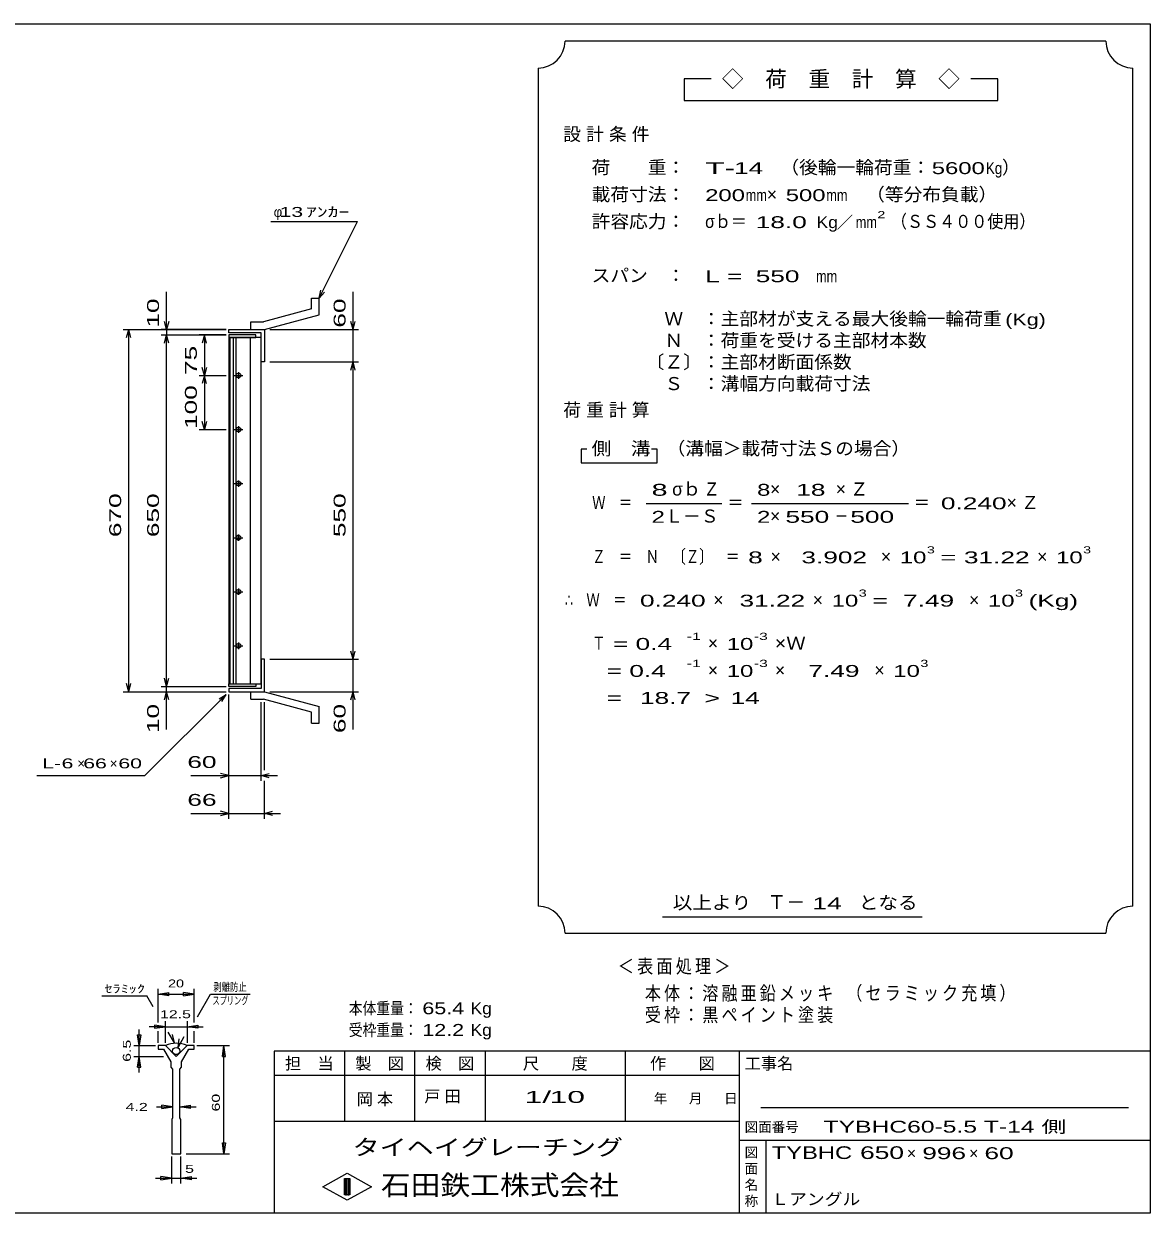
# Model space of a CAD drawing. Units: millimetres, scale not verified. Extents: x -1820 to 1724, y -1285 to 1059.
# Drawn here: x -359 to 1724, y -1141 to 1059 of the extents above; entities that cross this region are included whole.
import ezdxf
from ezdxf.enums import TextEntityAlignment as Align

# ---------------------------------------------------------------- set-up
doc = ezdxf.new("R2010")
doc.units = ezdxf.units.MM
doc.header["$LTSCALE"] = 10
for name, color, linetype, lineweight in [('0_2', 150, 'Continuous', 25), ('16', 3, 'Continuous', 25), ('19', 6, 'Continuous', 25), ('22', 2, 'Continuous', 25), ('32', 4, 'Continuous', 25)]:
    doc.layers.add(name, color=color, linetype=linetype, lineweight=lineweight)
doc.styles.add('ベクトル', font='')
doc.styles.get('ベクトル').set_extended_font_data('ベクトル')

msp = doc.modelspace()

# ---------------------------------------------------------------- linework, layer by layer
at = {"layer": '0_2'}
for p, q in [((-1736, 1059), (1724, 1059)), ((1724, 1059), (1724, -1141)), ((1724, -841), (104, -841)), ((104, -841), (104, -1141)), ((234, -841), (234, -971)), ((364, -971), (364, -841)), ((494, -841), (494, -971)), ((754, -971), (754, -841)), ((964, -841), (964, -1141)), ((964, -886), (104, -886)), ((1684, -946), (1004, -946)), ((104, -971), (964, -971)), ((964, -1006), (1724, -1006)), ((1014, -1141), (1014, -1006)), ((194, -1092), (239, -1067)), ((234, -1077), (244, -1077)), ((234, -1107), (234, -1077)), ((234, -1077), (236, -1077)), ((236, -1077), (236, -1107)), ((238, -1107), (238, -1077)), ((238, -1077), (240, -1077)), ((239, -1067), (284, -1092)), ((240, -1077), (240, -1107)), ((242, -1107), (242, -1077)), ((242, -1077), (244, -1077)), ((244, -1077), (244, -1107)), ((244, -1077), (244, -1107)), ((239, -1117), (194, -1092)), ((284, -1092), (239, -1117)), ((244, -1107), (234, -1107)), ((236, -1107), (238, -1107)), ((240, -1107), (242, -1107)), ((1724, -1141), (-1736, -1141))]:
    msp.add_line(p, q, dxfattribs=at)
at = {"layer": '16'}
for p, q in [((70, 483.5), (20, 483.5)), ((20, 483.5), (20, 479)), ((20, 479), (70, 479)), ((20, 479), (20, -162)), ((80, 479), (20, 479)), ((22, 479), (22, -162)), ((29, -162), (29, 479)), ((33, 479), (33, -162)), ((60, -162), (60, 479)), ((70, 479), (70, 483.5)), ((80, -162), (80, 479)), ((30, 408.5), (46, 408.5)), ((40, 411.5), (36, 411.5)), ((36, 405.5), (40, 405.5)), ((38, 414.5), (38, 402.5)), ((30, 308.5), (46, 308.5)), ((40, 311.5), (36, 311.5)), ((38, 314.5), (38, 302.5)), ((36, 305.5), (40, 305.5)), ((30, 208.5), (46, 208.5)), ((40, 211.5), (36, 211.5)), ((36, 205.5), (40, 205.5)), ((38, 214.5), (38, 202.5)), ((40, 111.5), (36, 111.5)), ((38, 114.5), (38, 102.5)), ((30, 108.5), (46, 108.5)), ((36, 105.5), (40, 105.5)), ((30, 8.5), (46, 8.5)), ((40, 11.5), (36, 11.5)), ((36, 5.5), (40, 5.5)), ((38, 14.5), (38, 2.5)), ((38, -85.5), (38, -97.5)), ((30, -91.5), (46, -91.5)), ((40, -88.5), (36, -88.5)), ((36, -94.5), (40, -94.5)), ((20, -162), (70, -162)), ((20, -166.5), (20, -162)), ((20, -162), (80, -162)), ((70, -166.5), (20, -166.5)), ((70, -162), (70, -166.5))]:
    msp.add_line(p, q, dxfattribs=at)
for centre, radius, start, end in [((36, 408.5), 3, 90, 270), ((38, 408.5), 4, 46.6, 133.4), ((38, 408.5), 4, 226.6, 313.4), ((40, 408.5), 3, 270, 90), ((36, 308.5), 3, 90, 270), ((38, 308.5), 4, 46.6, 133.4), ((40, 308.5), 3, 270, 90), ((38, 308.5), 4, 226.6, 313.4), ((36, 208.5), 3, 90, 270), ((38, 208.5), 4, 46.6, 133.4), ((38, 208.5), 4, 226.6, 313.4), ((40, 208.5), 3, 270, 90), ((36, 108.5), 3, 90, 270), ((38, 108.5), 4, 46.6, 133.4), ((40, 108.5), 3, 270, 90), ((38, 108.5), 4, 226.6, 313.4), ((36, 8.5), 3, 90, 270), ((38, 8.5), 4, 46.6, 133.4), ((38, 8.5), 4, 226.6, 313.4), ((40, 8.5), 3, 270, 90), ((38, -91.5), 4, 46.6, 133.4), ((36, -91.5), 3, 90, 270), ((38, -91.5), 4, 226.6, 313.4), ((40, -91.5), 3, 270, 90)]:
    msp.add_arc(centre, radius, start, end, dxfattribs=at)
at = {"layer": '19'}
for p, q in [((173, 551.5), (187, 551.5)), ((173, 531.5), (173, 551.5)), ((187, 520.5), (187, 551.5)), ((173, 531.5), (84, 507.5)), ((61, 507.5), (84, 507.5)), ((61, 493.5), (61, 507.5)), ((86, 493.5), (187, 520.5)), ((20, 487.5), (20, 493.5)), ((20, 493.5), (85, 493.5)), ((80, 487.5), (20, 487.5)), ((61, 493.5), (86, 493.5)), ((80, 433.5), (80, 487.5)), ((85, 493.5), (86, 492.5)), ((86, 492.5), (86, 433.5)), ((86, 433.5), (80, 433.5)), ((86, -116.5), (80, -116.5)), ((80, -116.5), (80, -170.5)), ((86, -175.5), (86, -116.5)), ((20, -170.5), (20, -176.5)), ((80, -170.5), (20, -170.5)), ((85, -176.5), (86, -175.5)), ((20, -176.5), (85, -176.5)), ((61, -176.5), (86, -176.5)), ((61, -190.5), (61, -176.5)), ((61, -190.5), (84, -190.5)), ((173, -214.5), (84, -190.5)), ((86, -176.5), (187, -203.5)), ((173, -234.5), (173, -214.5)), ((187, -234.5), (187, -203.5)), ((173, -234.5), (187, -234.5))]:
    msp.add_line(p, q, dxfattribs=at)
at = {"layer": '22', "color": 4}
for p, q in [((1642, 1027), (642, 1027)), ((592, 977), (592, -573)), ((1692, -573), (1692, 977)), ((912, 957), (862, 957)), ((862, 957), (862, 917)), ((1442, 957), (1392, 957)), ((1442, 917), (1442, 957)), ((862, 917), (1442, 917)), ((98, 693.5), (258, 693.5)), ((187, 551.5), (258, 693.5)), ((-95, 493.5), (-95, 563.5)), ((187, 551.5), (190, 566.1)), ((187, 551.5), (197, 562.5)), ((250, 493.5), (250, 563.5)), ((-95, 493.5), (-99, 508.5)), ((-91, 508.5), (-95, 493.5)), ((250, 493.5), (246, 508.5)), ((250, 493.5), (254, 508.5)), ((-175, 493.5), (15, 493.5)), ((-169, 478.5), (-165, 493.5)), ((-161, 478.5), (-165, 493.5)), ((-165, -176.5), (-165, 493.5)), ((15, 493.5), (-105, 493.5)), ((-95, 493.5), (-95, 483.5)), ((96, 493.5), (260, 493.5)), ((250, 433.5), (250, 493.5)), ((-105, 483.5), (15, 483.5)), ((-99, 468.5), (-95, 483.5)), ((-91, 468.5), (-95, 483.5)), ((-95, -166.5), (-95, 483.5)), ((15, 483.5), (-35, 483.5)), ((-25, 483.5), (-29, 468.5)), ((-21, 468.5), (-25, 483.5)), ((-25, 483.5), (-25, 408.5)), ((-25, 408.5), (-29, 423.5)), ((-21, 423.5), (-25, 408.5)), ((96, 433.5), (260, 433.5)), ((246, 418.5), (250, 433.5)), ((254, 418.5), (250, 433.5)), ((250, -116.5), (250, 433.5)), ((-35, 408.5), (15, 408.5)), ((-25, 408.5), (-29, 393.5)), ((-21, 393.5), (-25, 408.5)), ((-25, 408.5), (-25, 308.5)), ((-35, 308.5), (15, 308.5)), ((-25, 308.5), (-29, 323.5)), ((-21, 323.5), (-25, 308.5)), ((682, 272), (672, 272)), ((672, 272), (672, 247)), ((812, 272), (802, 272)), ((812, 247), (812, 272)), ((672, 247), (812, 247)), ((792, 172), (932, 172)), ((987, 172), (1277, 172)), ((250, -116.5), (246, -101.5)), ((250, -116.5), (254, -101.5)), ((96, -116.5), (260, -116.5)), ((250, -176.5), (250, -116.5)), ((-95, -166.5), (-99, -151.5)), ((-95, -166.5), (-91, -151.5)), ((-165, -176.5), (-169, -161.5)), ((-165, -176.5), (-161, -161.5)), ((-105, -166.5), (15, -166.5)), ((-95, -176.5), (-95, -166.5)), ((-175, -176.5), (15, -176.5)), ((-135, -331.5), (15, -181.5)), ((-105, -176.5), (15, -176.5)), ((-99, -191.5), (-95, -176.5)), ((-91, -191.5), (-95, -176.5)), ((-95, -246.5), (-95, -176.5)), ((2, -189.5), (15, -181.5)), ((7, -194.5), (15, -181.5)), ((20, -341.5), (20, -181.5)), ((20, -411.5), (20, -181.5)), ((80, -341.5), (80, -195.5)), ((86, -321.5), (86, -195.5)), ((96, -176.5), (260, -176.5)), ((246, -191.5), (250, -176.5)), ((254, -191.5), (250, -176.5)), ((250, -246.5), (250, -176.5)), ((20, -331.5), (5, -327.5)), ((80, -331.5), (95, -327.5)), ((-335, -331.5), (-135, -331.5)), ((-50, -331.5), (20, -331.5)), ((5, -335.5), (20, -331.5)), ((20, -331.5), (80, -331.5)), ((95, -335.5), (80, -331.5)), ((80, -331.5), (110, -331.5)), ((86, -411.5), (86, -341.5)), ((-50, -401.5), (20, -401.5)), ((20, -401.5), (5, -397.5)), ((5, -405.5), (20, -401.5)), ((20, -401.5), (86, -401.5)), ((86, -401.5), (101, -397.5)), ((101, -405.5), (86, -401.5)), ((86, -401.5), (116, -401.5)), ((822, -593), (1302, -593)), ((642, -623), (1642, -623))]:
    msp.add_line(p, q, dxfattribs=at)
for centre, start, end in [((592, 1027), 270, 0), ((1692, 1027), 180, 270), ((592, -623), 0, 90), ((1692, -623), 90, 180)]:
    msp.add_arc(centre, 50, start, end, dxfattribs=at)
at = {"layer": '32'}
for p, q in [((-214.82, -739.01), (-131.49, -739.01)), ((-119.82, -759.01), (-131.49, -739.01)), ((-110.49, -788.01), (-110.49, -726.01)), ((-110.49, -736.01), (-90.49, -733.01)), ((-90.49, -739.01), (-110.49, -736.01)), ((-110.49, -736.01), (-43.82, -736.01)), ((-90.49, -739.01), (-90.49, -733.01)), ((-43.82, -736.01), (-63.82, -733.01)), ((-63.82, -739.01), (-63.82, -733.01)), ((-63.82, -739.01), (-43.82, -736.01)), ((-43.82, -788.01), (-43.82, -726.01)), ((-37.82, -777.68), (-13.49, -735.68)), ((-13.49, -735.68), (59.85, -735.68)), ((-97.16, -826.01), (-97.16, -786.01)), ((-57.16, -786.01), (-57.16, -826.01)), ((-145.49, -831.01), (-148.49, -811.01)), ((-148.49, -811.01), (-142.49, -811.01)), ((-145.49, -831.01), (-145.49, -801.01)), ((-142.49, -811.01), (-145.49, -831.01)), ((-97.16, -796.01), (-127.16, -796.01)), ((-97.16, -796.01), (-117.16, -793.01)), ((-117.16, -793.01), (-117.16, -799.01)), ((-117.16, -799.01), (-97.16, -796.01)), ((-110.49, -826.01), (-110.49, -804.01)), ((-97.16, -796.01), (-57.16, -796.01)), ((-80.49, -826.01), (-92.16, -806.01)), ((-80.49, -826.01), (-84.16, -810.35)), ((-57.16, -796.01), (-37.16, -793.01)), ((-37.16, -799.01), (-57.16, -796.01)), ((-57.16, -796.01), (-27.16, -796.01)), ((-43.82, -826.01), (-43.82, -804.01)), ((-37.16, -793.01), (-37.16, -799.01)), ((-155.49, -831.01), (-115.49, -831.01)), ((-145.49, -851.01), (-145.49, -831.01)), ((-110.49, -831.01), (-110.49, -837.68)), ((-97.16, -831.01), (-110.49, -831.01)), ((-77.16, -851.01), (-97.16, -831.01)), ((-57.16, -831.01), (-77.16, -851.01)), ((-73.82, -834.35), (-62.49, -814.35)), ((-73.82, -834.35), (-71.49, -818.35)), ((-43.82, -831.01), (-57.16, -831.01)), ((-43.82, -837.68), (-43.82, -831.01)), ((-38.82, -831.01), (21.18, -831.01)), ((8.18, -851.01), (11.18, -831.01)), ((14.18, -851.01), (11.18, -831.01)), ((11.18, -1031.01), (11.18, -831.01)), ((-155.49, -851.01), (-100.49, -851.01)), ((-148.49, -871.01), (-145.49, -851.01)), ((-142.49, -871.01), (-145.49, -851.01)), ((-145.49, -881.01), (-145.49, -851.01)), ((-110.49, -837.68), (-100.49, -837.68)), ((-100.49, -837.68), (-87.16, -861.01)), ((-67.16, -861.01), (-53.82, -837.68)), ((-53.82, -837.68), (-43.82, -837.68)), ((8.18, -851.01), (14.18, -851.01)), ((-148.49, -871.01), (-142.49, -871.01)), ((-87.16, -861.01), (-87.16, -871.01)), ((-87.16, -871.01), (-83.82, -874.35)), ((-83.82, -874.35), (-83.82, -964.35)), ((-70.49, -874.35), (-67.16, -871.01)), ((-70.49, -964.35), (-70.49, -874.35)), ((-67.16, -871.01), (-67.16, -861.01)), ((-113.82, -944.35), (-83.82, -944.35)), ((-83.82, -944.35), (-103.82, -941.35)), ((-103.82, -947.35), (-103.82, -941.35)), ((-103.82, -947.35), (-83.82, -944.35)), ((-70.49, -944.35), (-50.49, -941.35)), ((-50.49, -947.35), (-70.49, -944.35)), ((-70.49, -944.35), (-40.49, -944.35)), ((-50.49, -947.35), (-50.49, -941.35)), ((-83.82, -964.35), (-85.49, -967.68)), ((-85.49, -967.68), (-85.49, -1031.01)), ((-68.82, -967.68), (-70.49, -964.35)), ((-68.82, -1031.01), (-68.82, -967.68)), ((11.18, -1031.01), (8.18, -1011.01)), ((8.18, -1011.01), (14.18, -1011.01)), ((14.18, -1011.01), (11.18, -1031.01)), ((-85.49, -1031.01), (-68.82, -1031.01)), ((-58.82, -1031.01), (21.18, -1031.01)), ((-85.49, -1086.01), (-85.49, -1036.01)), ((-68.82, -1086.01), (-68.82, -1036.01)), ((-115.49, -1076.01), (-85.49, -1076.01)), ((-85.49, -1076.01), (-105.49, -1073.01)), ((-105.49, -1079.01), (-105.49, -1073.01)), ((-105.49, -1079.01), (-85.49, -1076.01)), ((-85.49, -1076.01), (-68.82, -1076.01)), ((-68.82, -1076.01), (-48.82, -1073.01)), ((-48.82, -1079.01), (-68.82, -1076.01)), ((-68.82, -1076.01), (-38.82, -1076.01)), ((-48.82, -1079.01), (-48.82, -1073.01))]:
    msp.add_line(p, q, dxfattribs=at)
msp.add_circle((-77.16, -841.01), 6.67, dxfattribs=at)
msp.add_arc((-77.49, -876.69), 50, 66, 113, dxfattribs=at)

# ---------------------------------------------------------------- texts
at = {"layer": '0_2', "style": 'ベクトル'}
for s, height, p in [('担\u3000当', 21.99, (124, -864)), ('製\u3000図', 21.99, (254, -864)), ('検\u3000図', 21.99, (384, -864)), ('尺\u3000\u3000度', 21.99, (564, -864)), ('作\u3000\u3000図', 21.99, (799, -864)), ('工事名', 21.99, (974, -864)), ('年', 18.33, (806, -928.5)), ('月', 18.33, (871, -928.5)), ('日', 18.33, (936, -928.5)), ('図面番号', 18.33, (974, -981.5)), ('図', 18.33, (974, -1028.5)), ('面', 18.33, (974, -1058.5)), ('名', 18.33, (974, -1088.5)), ('称', 18.33, (974, -1118.5))]:
    msp.add_text(s, height=height, dxfattribs=at).set_placement(p, align=Align.MIDDLE_LEFT)
at = {"layer": '0_2', "color": 222, "style": 'ベクトル'}
for s, height, width, p in [('タイヘイグレーチング', 29.33, 1.25, (249, -1019)), ('石田鉄工株式会社', 36.66, 1.1, (301.5, -1089))]:
    msp.add_text(s, height=height, dxfattribs=dict(at, width=width)).set_placement(p, align=Align.MIDDLE_LEFT)
at = {"layer": '22', "style": 'ベクトル'}
for s, height, p in [('◇\u3000荷\u3000重\u3000計\u3000算\u3000◇', 29.33, (932, 957)), ('）', 24.19, (1450, 793.5)), ('×', 24.19, (1015, 743.5)), ('φ', 18.33, (103, 711)), ('／', 21.99, (1144.5, 692)), ('σｂ', 24.19, (840, 198.5)), ('×', 24.19, (1021, 198.5)), ('Ｌ－Ｓ', 24.19, (827, 148.5)), ('×', 24.19, (1021, 148.5)), ('×', 24.19, (1022, 73.5)), ('×', 24.19, (1226, 73.5)), ('×', 24.19, (1515, 73.5)), ('×', 24.19, (916, -6.5)), ('×', 24.19, (1100, -6.5)), ('×', 24.19, (1389, -6.5)), ('×', 24.19, (906, -86.5)), ('×', 24.19, (906, -136.5)), ('×', 24.19, (1030, -136.5)), ('×', 24.19, (1214, -136.5)), ('×', 18.33, (-260, -309)), ('×', 18.33, (-200, -309)), ('Ｔ－', 25.66, (1016, -565.5)), ('×', 21.99, (1274, -1030)), ('×', 21.99, (1389, -1030))]:
    msp.add_text(s, height=height, dxfattribs=at).set_placement(p, align=Align.MIDDLE_LEFT)
for s, height, width, p in [('荷\u3000\u3000重：\u3000', 24.19, 1.05, (691, 793.5)), ('T-', 21.99, 2, (901, 792)), (' 14 ', 21.99, 1.65, (941, 792)), ('（後輪一輪荷重：', 24.19, 1.05, (1040, 793.5)), ('5600', 21.99, 1.5, (1320, 792)), ('Kg', 21.99, 0.85, (1420, 792)), ('載荷寸法：\u3000', 24.19, 1.05, (691, 743.5)), ('200', 21.99, 1.5, (901, 742)), ('mm', 21.99, 0.8, (976, 742)), ('500', 21.99, 1.5, (1050, 742)), ('mm', 21.99, 0.8, (1125, 742)), ('\u3000（等分布負載）', 24.19, 1.05, (1164, 743.5)), (' 13 ', 18.33, 1.6, (103, 711)), ('ｱﾝｶｰ', 18.33, 1.6, (163, 711)), ('許容応力：\u3000', 24.19, 1.05, (691, 693.5)), ('σｂ＝', 24.19, 0.9, (901, 693.5)), ('2', 13.2, 1.5, (1219.5, 706)), ('（ＳＳ４００使用）', 24.19, 0.9, (1244.5, 693.5)), (' 18.0', 21.99, 1.65, (981, 692)), ('Kg', 21.99, 1.1, (1107, 692)), ('mm', 21.99, 0.8, (1179.5, 692)), ('スパン\u3000：\u3000', 24.19, 1.05, (691, 593.5)), ('L = ', 21.99, 1.65, (901, 592)), (' 550 ', 21.99, 1.65, (981, 592)), ('mm', 21.99, 0.8, (1106, 592)), ('\u3000Ｗ\u3000：主部材が支える最大後輪一輪荷重', 24.19, 1.05, (791, 513.5)), ('(Kg)', 21.99, 1.35, (1456, 512)), ('\u3000Ｎ\u3000：荷重を受ける主部材本数', 24.19, 1.05, (791, 473.5)), ('〔Ｚ〕：主部材断面係数', 24.19, 1.05, (791, 433.5)), ('\u3000Ｓ\u3000：溝幅方向載荷寸法', 24.19, 1.05, (791, 393.5)), ('側\u3000溝', 24.19, 1.1, (691, 273.5)), ('\u3000（溝幅＞載荷寸法Ｓの場合）', 24.19, 1.05, (795, 273.5)), ('8', 21.99, 1.8, (802, 197)), ('Ｚ', 24.19, 0.9, (898, 198.5)), ('8', 21.99, 1.5, (997, 197)), (' 18 ', 21.99, 1.65, (1056, 197)), ('Ｗ\u3000＝', 24.19, 0.75, (692, 173.5)), ('＝', 24.19, 0.9, (942, 173.5)), ('＝', 24.19, 0.9, (1287, 173.5)), ('0.240', 21.99, 1.65, (1337, 172)), ('2', 21.99, 1.5, (802, 147)), ('2', 21.99, 1.5, (997, 147)), (' 550 ', 21.99, 1.65, (1036, 147)), (' 500 ', 21.99, 1.65, (1156, 147)), ('－', 24.19, 0.75, (1141, 148.5)), ('Ｚ\u3000＝\u3000Ｎ\u3000〔Ｚ〕\u3000＝', 24.19, 0.75, (692, 73.5)), ('3', 13.2, 1.5, (1311, 86)), ('3', 13.2, 1.5, (1600, 86)), (' 8 ', 21.99, 1.65, (967, 72)), ('  3.902', 21.99, 1.65, (1052, 72)), ('10', 21.99, 1.5, (1261, 72)), ('=', 21.99, 1.7, (1336, 72)), (' 31.22', 21.99, 1.65, (1366, 72)), ('10', 21.99, 1.5, (1550, 72)), ('∴\u3000Ｗ\u3000＝', 24.19, 0.75, (642, -6.5)), (' 0.240', 21.99, 1.65, (767, -8)), (' 31.22', 21.99, 1.65, (951, -8)), ('10', 21.99, 1.5, (1135, -8)), ('3', 13.2, 1.5, (1185, 6)), ('  7.49', 21.99, 1.65, (1240, -8)), ('10', 21.99, 1.5, (1424, -8)), ('3', 13.2, 1.5, (1474, 6)), ('(Kg)', 21.99, 1.65, (1499, -8)), ('=', 21.99, 1.7, (1210, -8)), ('Ｔ', 24.19, 0.75, (692, -86.5)), (' = 0.4', 21.99, 1.65, (717, -88)), ('-1', 13.2, 1.65, (867, -74)), ('10', 21.99, 1.5, (941, -88)), ('-3', 13.2, 1.65, (991, -74)), ('×Ｗ', 24.19, 1.1, (1030, -86.5)), ('  = 0.4', 21.99, 1.65, (692, -138)), ('-1', 13.2, 1.65, (867, -124)), ('10', 21.99, 1.5, (941, -138)), ('-3', 13.2, 1.65, (991, -124)), ('  7.49', 21.99, 1.65, (1065, -138)), ('10', 21.99, 1.5, (1249, -138)), ('3', 13.2, 1.5, (1299, -124)), ('  =', 21.99, 1.65, (692, -188)), (' 18.7', 21.99, 1.65, (767, -188)), ('>', 21.99, 1.7, (899.5, -188)), (' 14 ', 21.99, 1.65, (934.5, -188)), ('L-', 18.33, 1.6, (-325, -309)), (' 6 ', 18.33, 1.6, (-300, -309)), (' 66 ', 18.33, 1.6, (-260, -309)), (' 60 ', 18.33, 1.6, (-195, -309)), (' 60 ', 21.99, 1.65, (-70, -306.5)), (' 66 ', 21.99, 1.65, (-70, -376.5)), ('以上より\u3000', 24.19, 1.1, (841, -566.5)), (' 14 ', 21.99, 1.65, (1086, -568)), ('となる', 24.19, 1.1, (1185, -566.5)), ('本体重量：', 21.99, 0.85, (242, -762)), (' 65.4', 21.99, 1.35, (367, -762)), ('Kg', 21.99, 1.1, (467, -762)), ('受枠重量：', 21.99, 0.85, (242, -802)), (' 12.2', 21.99, 1.35, (367, -802)), ('Kg', 21.99, 1.1, (467, -802)), ('1/', 21.99, 2, (567, -926)), (' 10 ', 21.99, 2, (597, -926)), ('TYBHC60-5.5 T-14 側', 21.99, 1.55, (1120, -981)), ('TYBHC', 23.46, 1.4, (1024, -1029)), (' 650 ', 23.46, 1.55, (1174, -1029)), (' 996 ', 21.99, 1.65, (1289, -1030)), (' 60 ', 21.99, 1.65, (1404, -1030)), ('Ｌアングル', 21.99, 1.1, (1023, -1115))]:
    msp.add_text(s, height=height, dxfattribs=dict(at, width=width)).set_placement(p, align=Align.MIDDLE_LEFT)
at = {"layer": '22', "style": 'ベクトル', "width": 1.65}
for s, p in [(' 10 ', (-120, 483.5)), (' 60 ', (225, 483.5)), (' 75 ', (-50, 396)), (' 100 ', (-50, 296)), (' 670 ', (-190, 96)), (' 650 ', (-120, 96)), (' 550 ', (225, 96)), (' 10 ', (-120, -266.5)), (' 60 ', (225, -266.5))]:
    msp.add_text(s, height=21.99, rotation=90, dxfattribs=at).set_placement(p, align=Align.MIDDLE_LEFT)
at = {"layer": '22', "attachment_point": 4, "style": 'ベクトル'}
for s, insert, char_height in [('\\T1.28;設計条件', (638.5, 853.5), 24.19), ('\\T1.28;荷重計算', (638.5, 343.5), 24.19), ('\\T1.42;×Ｚ', (1142.5, 198.5), 24.19), ('\\T1.42;×Ｚ', (1458.5, 173.5), 24.19), ('\\T1.2;\\W0.85;＜表面処理＞', (739.5, -685.5), 25.66), ('\\T1.19;\\W0.85;本体：溶融亜鉛メッキ', (789.5, -735.5), 25.66), ('\\T1.19;\\W0.85;（セラミック充填）', (1162, -735.5), 25.66), ('\\T1.19;\\W0.85;受枠：黒ペイント塗装', (789.5, -775.5), 25.66), ('\\T1.25;岡本\u3000', (256.5, -931), 21.99), ('\\T1.25;戸田\u3000', (381.5, -926), 21.99)]:
    msp.add_mtext(s, dxfattribs=dict(at, insert=insert, char_height=char_height))
at = {"layer": '32', "color": 2, "style": 'ベクトル'}
for s, width, p in [('ｾﾗﾐｯｸ', 1.5, (-209.82, -726.01)), ('20', 1.35, (-92.16, -716.01)), ('剥離防止', 0.75, (-8.49, -722.68)), ('スプリング', 0.65, (-10.15, -747.68)), ('12.5', 1.5, (-107.16, -773.01)), (' 4.2 ', 1.5, (-178.82, -944.35)), (' 5 ', 1.5, (-68.82, -1059.01))]:
    msp.add_text(s, height=14.66, dxfattribs=dict(at, width=width)).set_placement(p, align=Align.MIDDLE_LEFT)
at = {"layer": '32', "color": 2, "style": 'ベクトル', "width": 1.5}
for s, p in [('6.5', (-168.49, -861.01)), (' 60 ', (-3.82, -961.01))]:
    msp.add_text(s, height=14.66, rotation=90, dxfattribs=at).set_placement(p, align=Align.MIDDLE_LEFT)

doc.saveas('drawing.dxf')
